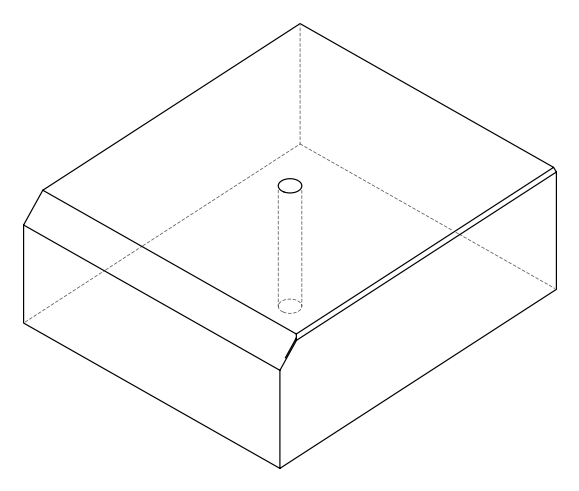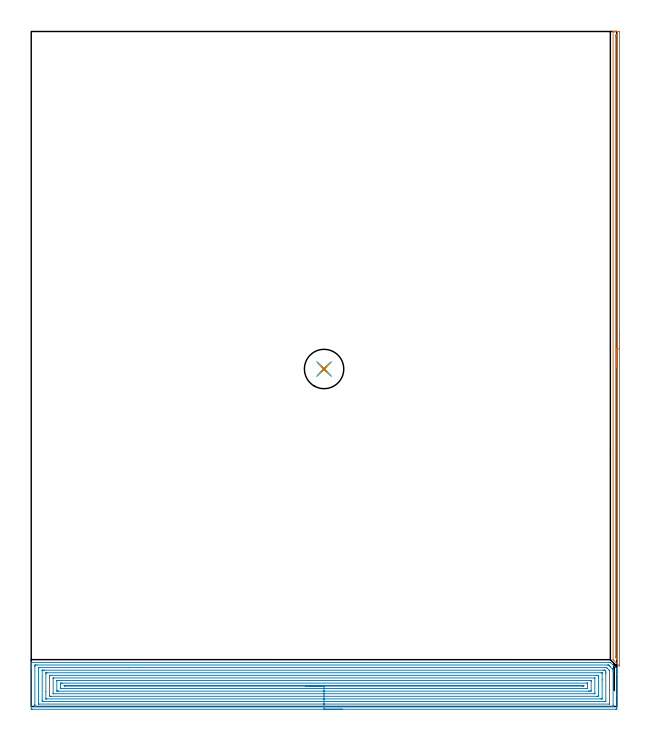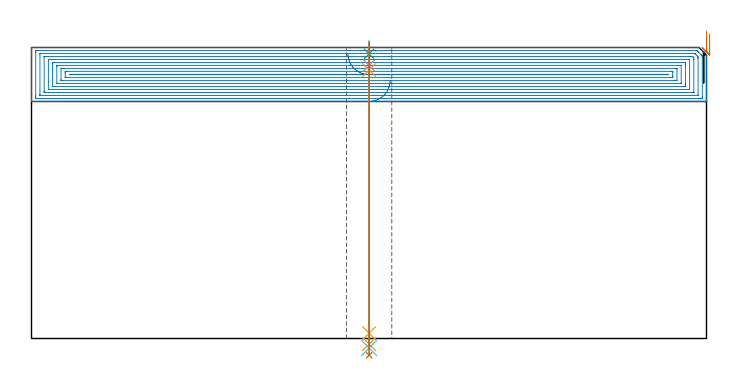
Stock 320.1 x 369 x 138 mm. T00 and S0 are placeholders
(PLAN: 7 operations, 5 tool changes, 33.4 min)
(1 AREA_MILL | FG_CHAMFER_SURFACE | UGT0205_001 | 5.67 min | 2137 mm3)
(2 AREA_MILL_1 | FG_CHAMFER_SURFACE_1 | UGT0205_001 | 25.8 min | 104859 mm3)
(3 SPOT_DRILL | STEP1HOLE | NXT0321_9005460120000 | 0.05 min | 183 mm3)
(4 DRILL_BLIND_HOLE_INTO_CENTER | STEP1HOLE | UGT0301_180 | 0.04 min | 127 mm3)
(5 GUN_DRILL_THROUGH_HOLE | STEP1HOLE | UGT0307_001 | 0.61 min | 2533 mm3)
(6 SPADE_DRILL_TO_ENLARGE_THROUGH_HOLE | STEP1HOLE | UGT0306_004 | 0.58 min | 16862 mm3)
(7 DRILL_TO_ENLARGE_THROUGH_HOLE | STEP1HOLE | UGT0301_052 | 0.59 min | 30347 mm3)
(TOOL UGT0205_001 | Chamfer Mill 20 x 3 x 45 deg. | D20 FL50 Z2)
(TOOL NXT0321_9005460120000 | NC Spot Drill, 142deg, 12mm, Carbide, Uncoated | D12 PA142 FL30 Z2)
(TOOL UGT0301_180 | Twist Drill 5.7 mm | D5.7 PA118 FL55 Z2)
(TOOL UGT0307_001 | Gun Drill 5 mm | D5 PA130 FL24 Z1)
(TOOL UGT0306_004 | Spade Drill 13.5mm | D13.5 PA132 FL10 Z2)
(TOOL UGT0301_052 | Twist Drill 21.5 mm | D21.5 PA118 FL150 Z2)
(OP 1 AREA_MILL)
G17 G21 G94 G90
T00 M6
G54
G17 G0 G90 X321.6 Y205.55 S1061 M3
G43 Z148. H0
Z144.5
G94 G1 Y205.512 Z143.628 F250.
Y205.398 Z142.763
Y205.209 Z141.912
Y204.947 Z141.08
Y204.613 Z140.274
Y204.21 Z139.5
Y203.741 Z138.764
Y203.21 Z138.072
Y202.621 Z137.429
Y201.978 Z136.84
Y201.286 Z136.308
Y200.55 Z135.84
Y199.776 Z135.437
Y198.97 Z135.103
Y198.138 Z134.841
Y197.286 Z134.652
Y196.422 Z134.538
Y195.55 Z134.5
Y22.27
X321.593 Y22.119 Z134.506
X321.431 Y22.269 Z134.669
X321.407 Y22.293 Z134.693
X318.304 Y25.395 Z137.795
X318.104 Y25.593 Z137.989
X318.1 Y25.842 Z138.
Y368.831
X318.106 Y368.99 Z137.993
X318.426 Y369. Z137.673
X318.743 Z137.357
X319.41 Z136.685
X320.623 Z135.473
X321.17 Y368.996 Z134.924
X321.591 Y368.99 Z134.504
X321.595 Y368.816 Z134.501
X321.599 Y368.384
X321.6 Y195.55 Z134.5
X320.186 Z135.914
Y26.289
X320.184 Y26.017 Z135.916
X320.182 Y25.984 Z135.918
X320.18 Y25.982 Z135.92
X320.174 Y25.984 Z135.926
X320.132 Y26.021 Z135.968
X320.093 Y26.058 Z136.007
X319.869 Y26.289 Z136.231
X319.521 Y26.664 Z136.579
X319.515 Y27.03 Z136.585
X319.514 Y27.076 Z136.586
X319.515 Y366.598 Z136.585
X319.517 Y366.938 Z136.583
X319.52 Y366.979 Z136.58
X319.522 Y366.99 Z136.578
X319.534 Y366.993 Z136.566
X319.586 Y366.998 Z136.514
X319.652 Y366.999 Z136.448
X319.894 Y367. Z136.206
X320.098 Y366.999 Z136.002
X320.129 Y366.997 Z135.971
X320.161 Y366.992 Z135.939
X320.179 Y366.988 Z135.921
X320.18 Y366.963 Z135.92
X320.185 Y366.704 Z135.915
X320.186 Y195.55 Z135.914
Y194.678 Z135.952
Y193.813 Z136.066
Y192.962 Z136.255
Y192.13 Z136.517
Y191.324 Z136.851
Y190.55 Z137.254
Y189.814 Z137.723
Y189.122 Z138.254
Y188.479 Z138.843
Y187.89 Z139.486
Y187.358 Z140.178
Y186.89 Z140.914
Y186.487 Z141.688
Y186.153 Z142.494
Y185.891 Z143.326
Y185.702 Z144.178
Y185.588 Z145.043
Y185.55 Z145.914
G0 Z148.
M5
M2
(OP 2 AREA_MILL_1)
G17 G21 G94 G90
T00 M6
G54
G17 G0 G90 X170.05 Y-1.5 S1061 M3
G43 Z148. H0
Z122.4
G94 G1 X170.012 Z121.528 F250.
X169.898 Z120.664
X169.709 Z119.812
X169.447 Z118.98
X169.113 Z118.174
X168.71 Z117.4
X168.242 Z116.664
X167.71 Z115.972
X167.121 Z115.329
X166.478 Z114.74
X165.786 Z114.208
X165.05 Z113.74
X164.276 Z113.337
X163.47 Z113.003
X162.638 Z112.741
X161.786 Z112.552
X160.922 Z112.438
X160.05 Z112.4
X0.616
X0.179 Y-1.495 Z112.403
X0.01 Y-1.492 Z112.406
X0. Y-1.318 Z112.579
Y20.391 Z134.286
Y20.999 Z134.893
Y21.547 Z135.444
Y21.881 Z135.777
Y22.429 Z136.325
Y22.763 Z136.658
Y23.755 Z137.655
X0.007 Y24.095 Z137.985
X0.008 Y24.097 Z137.988
X0.169 Y24.1 Z138.
X315.911
X316.593 Y24.096 Z137.992
X316.609 Y24.089 Z137.987
X316.615 Y24.085 Z137.984
X319.95 Y20.751 Z134.65
X320.08 Y20.618 Z134.516
X320.096 Y20.593 Z134.491
X320.1 Y20.558 Z134.458
Y19.236 Z133.131
Y18.02 Z131.917
Y17.472 Z131.366
Y6.146 Z120.044
X320.099 Y-0.437 Z113.46
X320.095 Y-1.044 Z112.853
X320.09 Y-1.492 Z112.406
X319.94 Y-1.495 Z112.403
X319.484 Y-1.5 Z112.4
X160.05
Y-0.086 Z113.814
X2.402 Y-0.085 Z113.815
X2.323
X2.031 Y-0.079 Z113.821
X2.01 Y0.016 Z113.916
X2.003 Y0.232 Z114.132
X2.001 Y0.719 Z114.619
X2. Y1.116 Z115.016
X2.001 Y21.881 Z135.781
X2.002 Y22.276 Z136.176
X2.01 Y22.668 Z136.568
X2.402 Y22.683 Z136.583
X2.481 Y22.684 Z136.584
X3.295 Y22.686 Z136.586
X315.097 Y22.685 Z136.585
X315.503 Y22.68 Z136.58
X315.55 Y22.679 Z136.579
X315.623 Y22.615 Z136.515
X315.753 Y22.493 Z136.393
X315.911 Y22.338 Z136.238
X316.37 Y21.881 Z135.781
X317.698 Y20.553 Z134.453
X317.915 Y20.333 Z134.233
X318.021 Y20.223 Z134.123
X318.07 Y20.168 Z134.068
X318.09 Y20.117 Z134.017
X318.098 Y19.723 Z133.623
X318.099 Y19.236 Z133.136
X318.1 Y18.839 Z132.739
X318.099 Y0.719 Z114.619
X318.098 Y0.324 Z114.224
X318.09 Y-0.068 Z113.832
X317.698 Y-0.083 Z113.817
X317.619 Y-0.084 Z113.816
X316.805 Y-0.086 Z113.814
X160.05
Y1.328 Z115.228
X4.189 Y1.329 Z115.229
X4.097 Y1.33 Z115.23
X4.024 Y1.333 Z115.233
X4.01 Y1.335 Z115.235
X4.006 Y1.362 Z115.262
X4.003 Y1.415 Z115.315
X4.001 Y1.601 Z115.501
X4. Y1.787 Z115.687
Y20.999 Z134.899
X4.001 Y21.184 Z135.084
X4.007 Y21.247 Z135.147
X4.01 Y21.264 Z135.164
X4.018 Y21.266 Z135.166
X4.051 Y21.269 Z135.169
X4.189 Y21.271 Z135.171
X53.094
X314.125
X314.401 Y21.269 Z135.169
X314.479 Y21.267 Z135.167
X314.523 Y21.264 Z135.164
X314.544 Y21.247 Z135.147
X314.631 Y21.165 Z135.065
X314.801 Y20.999 Z134.899
X315.018 Y20.783 Z134.683
X315.682 Y20.117 Z134.017
X315.911 Y19.886 Z133.786
X316.067 Y19.722 Z133.622
X316.09 Y19.421 Z133.321
X316.096 Y19.236 Z133.136
X316.099 Y19.05 Z132.95
X316.1 Y1.601 Z115.501
X316.099 Y1.416 Z115.316
X316.093 Y1.353 Z115.253
X316.09 Y1.335 Z115.235
X316.082 Y1.334 Z115.234
X316.049 Y1.331 Z115.231
X315.911 Y1.329 Z115.229
X160.05 Y1.328 Z115.228
Y2.743 Z116.643
X6.868
X6.604 Y2.744 Z116.644
X6.128 Y2.748 Z116.648
X6.023 Y2.749 Z116.649
X6.01 Y2.933 Z116.833
X6. Y3.339 Z117.239
Y3.364 Z117.264
X6.001 Y19.664 Z133.564
X6.003 Y19.771 Z133.671
X6.006 Y19.824 Z133.724
X6.009 Y19.846 Z133.746
X6.03 Y19.85 Z133.75
X6.242 Y19.854 Z133.754
X6.868 Y19.857 Z133.757
X7.132
X312.602
X313.232 Y19.855 Z133.755
X313.441 Y19.852 Z133.752
X313.475 Y19.85 Z133.75
X313.504 Y19.836 Z133.736
X313.56 Y19.782 Z133.682
X313.671 Y19.672 Z133.572
X314.09 Y19.236 Z133.136
X314.1 Y18.379 Z132.279
Y18.354 Z132.254
X314.099 Y2.936 Z116.836
X314.097 Y2.829 Z116.729
X314.094 Y2.776 Z116.676
X314.091 Y2.754 Z116.654
X314.07 Y2.75 Z116.65
X313.858 Y2.746 Z116.646
X313.232 Y2.743 Z116.643
X312.968
X160.05
Y4.157 Z118.057
X8.564
X8.383 Y4.159 Z118.059
X8.025 Y4.164 Z118.064
X8.009 Y4.171 Z118.071
X8.005 Y4.18 Z118.08
X8.001 Y4.203 Z118.103
X8. Y8.037 Z121.937
X8.001 Y18.117 Z132.017
X8.007 Y18.354 Z132.254
X8.01 Y18.428 Z132.328
X8.294 Y18.437 Z132.337
X8.474 Y18.442 Z132.342
X8.564 Y18.443 Z132.343
X311.536
X311.716 Y18.441 Z132.341
X312.075 Y18.436 Z132.336
X312.091 Y18.429 Z132.329
X312.095 Y18.42 Z132.32
X312.099 Y18.397 Z132.297
X312.1 Y14.563 Z128.463
X312.099 Y4.483 Z118.383
X312.094 Y4.246 Z118.146
X312.09 Y4.172 Z118.072
X311.806 Y4.162 Z118.062
X311.626 Y4.158 Z118.058
X311.536 Y4.157 Z118.057
X160.05
Y5.571 Z119.471
X10.884 Y5.572 Z119.472
X10.441 Y5.575 Z119.475
X10.01 Y5.581 Z119.481
X10.004 Y6.009 Z119.909
X10. Y6.444 Z120.344
Y16.144 Z130.044
X10.003 Y16.59 Z130.49
X10.007 Y17.019 Z130.919
X10.441 Y17.025 Z130.925
X10.891 Y17.028 Z130.928
X309.216
X309.659 Y17.025 Z130.925
X310.09 Y17.019 Z130.919
X310.096 Y16.59 Z130.49
X310.1 Y16.156 Z130.056
Y6.456 Z120.356
X310.097 Y6.009 Z119.909
X310.093 Y5.581 Z119.481
X309.659 Y5.575 Z119.475
X309.209 Y5.572 Z119.472
X160.05 Y5.571 Z119.471
Y6.985 Z120.885
X12.227 Y6.986 Z120.886
X12.13 Y6.987 Z120.887
X12.042 Y6.992 Z120.892
X12.009 Y6.996 Z120.896
X12.005 Y7.014 Z120.914
X12.002 Y7.036 Z120.936
X12. Y7.115 Z121.015
X12.001 Y15.275 Z129.175
X12.002 Y15.425 Z129.325
X12.007 Y15.544 Z129.444
X12.013 Y15.609 Z129.509
X12.029 Y15.61 Z129.51
X12.227 Y15.614 Z129.514
X12.323
X307.873
X307.97 Y15.613 Z129.513
X308.058 Y15.608 Z129.508
X308.091 Y15.604 Z129.504
X308.095 Y15.586 Z129.486
X308.098 Y15.564 Z129.464
X308.1 Y15.485 Z129.385
X308.099 Y7.324 Z121.224
X308.098 Y7.175 Z121.075
X308.093 Y7.055 Z120.955
X308.087 Y6.991 Z120.891
X308.071 Y6.99 Z120.89
X307.873 Y6.986 Z120.886
X307.777
X160.05 Y6.985 Z120.885
Y8.4 Z122.3
X14.907
X14.269 Y8.402 Z122.302
X14.014 Y8.407 Z122.307
X14.001 Y8.655 Z122.555
X14. Y8.668 Z122.568
Y13.958 Z127.858
X14.014 Y14.193 Z128.093
X14.65 Y14.199 Z128.099
X14.907 Y14.2 Z128.1
X15.541
X305.193
X305.831 Y14.197 Z128.097
X306.086 Y14.193 Z128.093
X306.099 Y13.945 Z127.845
X306.1 Y13.932 Z127.832
Y8.642 Z122.542
X306.086 Y8.407 Z122.307
X305.45 Y8.401 Z122.301
X305.193 Y8.4 Z122.3
X304.558
X160.05
Y9.814 Z123.714
X16.412
X16.035 Y9.819 Z123.719
X16.018 Y9.82 Z123.72
X16.01 Y9.831 Z123.731
X16.005 Y9.885 Z123.785
X16.002 Y9.997 Z123.897
X16. Y10.221 Z124.121
Y11.984 Z125.884
Y12.182 Z126.082
X16.002 Y12.524 Z126.424
X16.006 Y12.695 Z126.595
X16.01 Y12.774 Z126.674
X16.088 Y12.78 Z126.68
X16.693 Y12.785 Z126.685
X16.974 Y12.786 Z126.686
X303.688 Y12.785 Z126.685
X304.065 Y12.781 Z126.681
X304.082 Y12.78 Z126.68
X304.09 Y12.769 Z126.669
X304.095 Y12.715 Z126.615
X304.098 Y12.603 Z126.503
X304.1 Y12.379 Z126.279
Y10.616 Z124.516
Y10.418 Z124.318
X304.098 Y10.076 Z123.976
X304.094 Y9.905 Z123.805
X304.09 Y9.826 Z123.726
X304.012 Y9.82 Z123.72
X303.407 Y9.815 Z123.715
X303.126 Y9.814 Z123.714
X160.05
Y11.228 Z125.128
X18.407
X18.261 Y11.231 Z125.131
X18.01 Y11.239 Z125.139
X18.008 Y11.3 Z125.2
X18.01 Y11.353 Z125.253
X18.188 Y11.365 Z125.265
X18.334 Y11.371 Z125.271
X18.407 Y11.372 Z125.272
X18.48
X301.693 Y11.371 Z125.271
X301.839 Y11.369 Z125.269
X302.09 Y11.361 Z125.261
X302.092 Y11.3 Z125.2
X302.09 Y11.247 Z125.147
X301.911 Y11.235 Z125.135
X301.766 Y11.229 Z125.129
X301.693 Y11.228 Z125.128
X301.62
X160.05
X159.178 Z125.166
X158.314 Z125.28
X157.462 Z125.469
X156.63 Z125.731
X155.824 Z126.065
X155.05 Z126.468
X154.314 Z126.936
X153.622 Z127.467
X152.979 Z128.057
X152.39 Z128.7
X151.858 Z129.392
X151.39 Z130.128
X150.987 Z130.902
X150.653 Z131.708
X150.391 Z132.54
X150.202 Z133.391
X150.088 Z134.256
X150.05 Z135.128
G0 Z148.
M5
M2
(OP 3 SPOT_DRILL)
G17 G21 G94 G90
T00 M6
G54
G17 G0 G90 X160.1 Y184.5 S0 M3
G43 Z148. H0
G94 G81 G98 Z135. F250. R141.
G80
M5
M2
(OP 4 DRILL_BLIND_HOLE_INTO_CENTER)
G17 G21 G94 G90
T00 M6
G54
G17 G0 G90 X160.1 Y184.5 S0 M3
G43 Z148. H0
G94 G81 G98 Z129.45 F250. R140.
G80
M5
M2
(OP 5 GUN_DRILL_THROUGH_HOLE)
G17 G21 G94 G90
T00 M6
G54
G17 G0 G90 X160.1 Y184.5 M8
G43 Z148. H0
Z136.112
S716 M3
G94 G1 Z127.286 F125. M26
G4 X.084
Z2.5 F250.
G4 X.084
Z-2.666 F125.
G4 X.084
M5
M9
G0 Z136.112
Z148.
M2
(OP 6 SPADE_DRILL_TO_ENLARGE_THROUGH_HOLE)
G17 G21 G94 G90
T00 M6
G54
G17 G0 G90 X160.1 Y184.5 S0 M3
G43 Z148. H0
G94 G73 G98 Z-4.505 F250. Q12.955 R140.
G80
M5
M2
(OP 7 DRILL_TO_ENLARGE_THROUGH_HOLE)
G17 G21 G94 G90
T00 M6
G54
G17 G0 G90 X160.1 Y184.5 S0 M3
G43 Z148. H0
G94 G73 G98 Z-7.959 F250. Q20.851 R140.
G80
M5
M2
